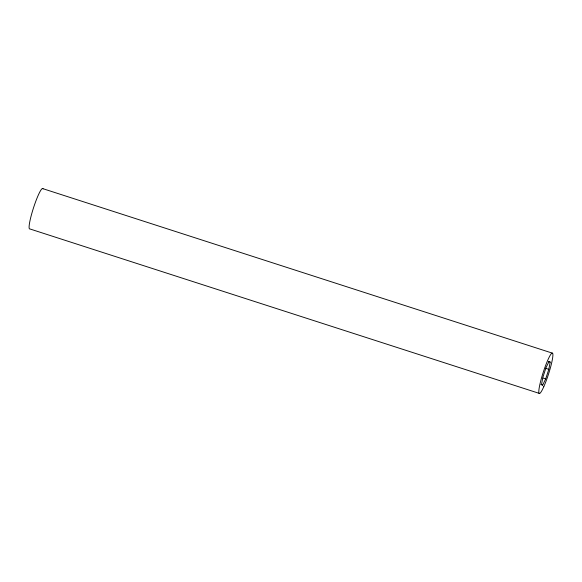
<?xml version="1.0" encoding="UTF-8"?>
<svg xmlns="http://www.w3.org/2000/svg" width="582" height="582" viewBox="0 0 582 582"><rect width="100%" height="100%" fill="white"/><g stroke="black" fill="none" stroke-linecap="round" stroke-linejoin="round"><path stroke-width="0.87" d="M548.819 369.315L550.201 362.091L549.037 361.415L546.011 367.686L542.89 377.231L541.507 384.455L542.671 385.131L545.698 378.86L548.819 369.315L545.341 368.261M548.462 361.553L550.201 362.091M543.093 378.053L545.698 378.86M42.377 188.503L552.085 353.048M539.623 393.497L29.915 228.952A21.272 2.786 -72.1 0 1 33.683 207.301A21.272 2.786 -72.1 0 1 43.017 188.881M540.94 384.571L542.671 385.131M543.784 386.71A21.272 2.786 -72.1 0 0 552.725 353.42A21.272 2.786 -72.1 0 0 541.049 379.69A21.272 2.786 -72.1 0 0 543.784 386.71"/></g></svg>
